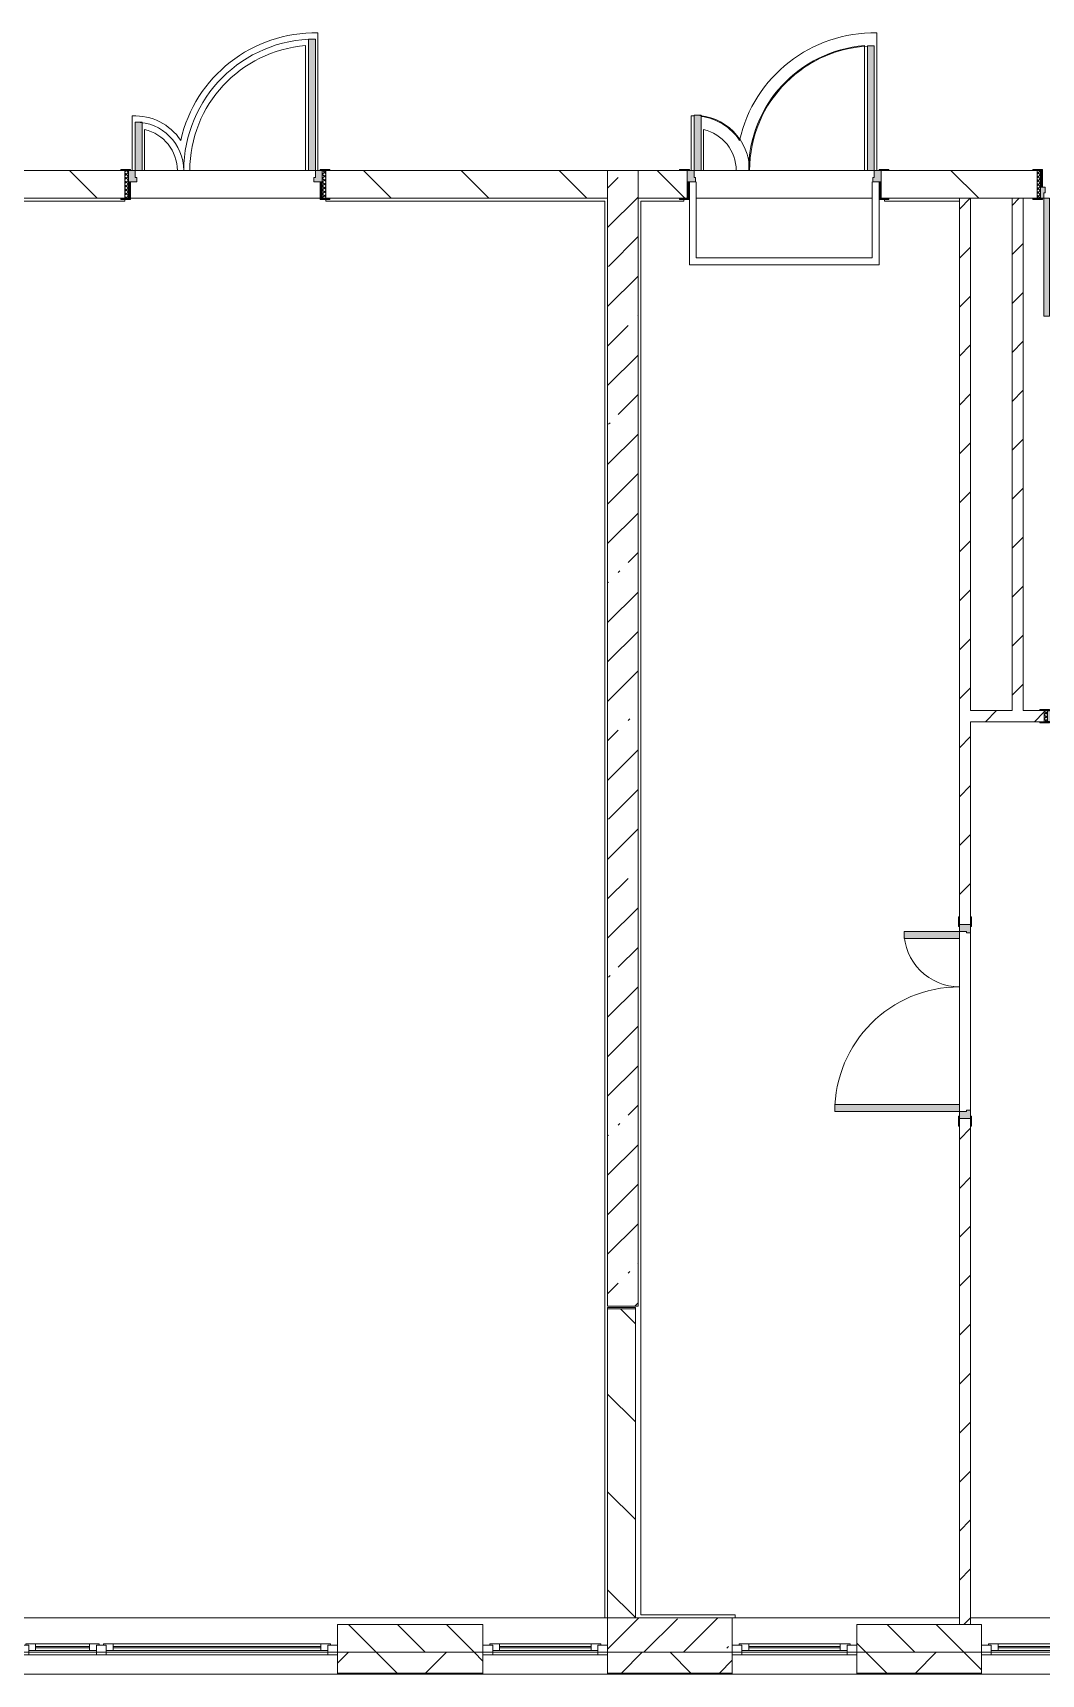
# Model space of a CAD drawing. Header units: millimetres. Extents: x -5368 to 196898, y -8553 to 29000.
# Drawn here: x 165005 to 172285, y -258 to 11595 of the extents above; entities that cross this region are included whole.
import ezdxf

# ---------------------------------------------------------------- set-up
doc = ezdxf.new("R2010")
doc.units = ezdxf.units.MM
for name, color, linetype, lineweight, true_color in [('A-DOOR-2', 7, 'Continuous', 5, 0xaaaaaa), ('A-DOOR-3', 7, 'Continuous', 5, 0xe2e2e2), ('A-DOOR-FRAM-2', 7, 'Continuous', 5, 0xe2e2e2), ('A-DOOR-FRAM-3', 7, 'Continuous', 5, 0xaaaaaa), ('A-FLOR-3', 7, 'Continuous', 5, 0xaaaaaa)]:
    doc.layers.add(name, color=color, linetype=linetype, lineweight=lineweight, true_color=true_color)
for name, color, linetype, lineweight in [('A-GLAZ-2', 7, 'Continuous', 5), ('A-WALL', 7, 'Continuous', 9), ('A-WALL-2', 7, 'Continuous', 5), ('I-WALL-4', 7, 'Continuous', 5), ('S-COLS-3', 7, 'Continuous', 5)]:
    doc.layers.add(name, color=color, linetype=linetype, lineweight=lineweight)
pattern_1 = [(135, (62025.03, 0), (-353.5534, -353.5534), [])]
pattern_2 = [(45, (62025.03, 0), (-285.1231, 285.1231), []), (45, (62310.15, 0), (-285.1231, 285.1231), [504.031, -100.806, 16.764, -84.042])]
pattern_3 = [(45, (62025.03, 0), (-176.7767, 176.7767), [])]

# ---------------------------------------------------------------- blocks, each defined once
blk = doc.blocks.new('110_Дверь_СКБ_2Ст - Д-2а_л_ Из коридора на лестницу-32216062-3_3_1_птичка')
at = {"layer": 'A-DOOR-3'}
for points in [[(612.5, 100), (662.5, 100), (662.5, 1000), (612.5, 1000)], [(-587.5, 100), (-587.5, 500), (-637.5, 500), (-637.5, 100)], [(712.5, -100), (712.5, 20), (697.5, 20), (697.5, -100)]]:
    blk.add_hatch(color=256, dxfattribs=at).paths.add_polyline_path(points)
h = blk.add_hatch(color=256, dxfattribs=at)
h.paths.add_polyline_path([(652.5, 20), (712.5, 20), (712.5, 100), (662.5, 100), (662.5, 50), (652.5, 50)])
h.paths.add_polyline_path([(-687.5, 20), (-627.5, 20), (-627.5, 50), (-637.5, 50), (-637.5, 100), (-687.5, 100)])
at = {"layer": 'A-DOOR-FRAM-2'}
for points in [[(-672.5, 100), (-672.5, 108), (-742.5, 108), (-742.5, 100)], [(-672.5, -100), (-672.5, 20), (-687.5, 20), (-687.5, -100)], [(767.5, 100), (767.5, 108), (697.5, 108), (697.5, 100)], [(-672.5, -108), (-672.5, -100), (-742.5, -100), (-742.5, -108)], [(767.5, -108), (767.5, -100), (697.5, -100), (697.5, -108)]]:
    blk.add_hatch(color=256, dxfattribs=at).paths.add_polyline_path(points)
at = {"layer": 'A-DOOR-2'}
for p, q in [((662.5, 1000), (612.5, 1000)), ((612.5, 1000), (612.5, 100)), ((662.5, 100), (662.5, 1000)), ((-637.5, 500), (-637.5, 100)), ((-587.5, 500), (-637.5, 500)), ((-587.5, 100), (-587.5, 500)), ((-637.5, 100), (-587.5, 100)), ((612.5, 100), (662.5, 100))]:
    blk.add_line(p, q, dxfattribs=at)
for centre, radius, start, end in [((662.5, 100), 900, 90, 180), ((-637.5, 100), 400, 360, 90)]:
    blk.add_arc(centre, radius, start, end, dxfattribs=at)
at = {"layer": 'A-DOOR-FRAM-3'}
for p, q in [((-672.5, 108), (-742.5, 108)), ((-742.5, 108), (-742.5, 100)), ((-742.5, 100), (-672.5, 100)), ((-637.5, 100), (-687.5, 100)), ((-687.5, 100), (-687.5, 20)), ((-687.5, 20), (-627.5, 20)), ((-672.5, 20), (-687.5, 20)), ((-687.5, 20), (-687.5, -100)), ((-672.5, 100), (-672.5, 108)), ((-672.5, -100), (-672.5, 20)), ((-637.5, 50), (-637.5, 100)), ((-627.5, 50), (-637.5, 50)), ((-627.5, 20), (-627.5, 50)), ((662.5, 50), (652.5, 50)), ((652.5, 50), (652.5, 20)), ((652.5, 20), (712.5, 20)), ((662.5, 100), (662.5, 50)), ((712.5, 100), (662.5, 100)), ((767.5, 108), (697.5, 108)), ((697.5, 108), (697.5, 100)), ((697.5, 100), (767.5, 100)), ((712.5, 20), (697.5, 20)), ((697.5, 20), (697.5, -100)), ((712.5, 20), (712.5, 100)), ((712.5, -100), (712.5, 20)), ((767.5, 100), (767.5, 108)), ((-672.5, -100), (-742.5, -100)), ((-742.5, -100), (-742.5, -108)), ((-742.5, -108), (-672.5, -108)), ((-687.5, -100), (-672.5, -100)), ((-672.5, -108), (-672.5, -100)), ((697.5, -100), (712.5, -100)), ((767.5, -100), (697.5, -100)), ((697.5, -100), (697.5, -108)), ((697.5, -108), (767.5, -108)), ((767.5, -108), (767.5, -100))]:
    blk.add_line(p, q, dxfattribs=at)
blk = doc.blocks.new('120_Окно_СКБ_2Ст_Фрамуга сверху - 120_Окно_СКБ_2Ст_2300х2500_h_ ДОО-19727959-3_3_1_птичка')
at = {"layer": 'A-GLAZ-2'}
for p, q in [((-1150, -127), (-1150, -57)), ((-1150, -57), (-1080, -57)), ((1150, -57), (-1150, -57)), ((-1080, -57), (-1080, -127)), ((-1080, -57), (1080, -57)), ((520, -87), (-1080, -87)), ((-1080, -87), (-1080, -127)), ((-1030, -137), (-1030, -87)), ((-1030, -107), (470, -107)), ((470, -117), (-1030, -117)), ((470, -137), (470, -87)), ((520, -127), (520, -57)), ((520, -57), (590, -57)), ((520, -127), (520, -87)), ((590, -57), (590, -127)), ((1080, -87), (590, -87)), ((590, -87), (590, -127)), ((640, -137), (640, -87)), ((640, -107), (1030, -107)), ((1030, -117), (640, -117)), ((1030, -137), (1030, -87)), ((1080, -127), (1080, -57)), ((1080, -57), (1150, -57)), ((1080, -127), (1080, -87)), ((1150, -57), (1150, -127)), ((-1080, -127), (-1150, -127)), ((-1150, -127), (-1100, -127)), ((-1080, -127), (-1100, -127)), ((-1100, -127), (-1100, -137)), ((-1100, -137), (540, -137)), ((540, -137), (-1100, -137)), ((590, -127), (520, -127)), ((540, -127), (520, -127)), ((540, -127), (570, -127)), ((540, -127), (570, -127)), ((540, -137), (540, -127)), ((590, -127), (570, -127)), ((570, -127), (570, -137)), ((570, -137), (1100, -137)), ((1100, -137), (570, -137)), ((1150, -127), (1080, -127)), ((1100, -127), (1080, -127)), ((1100, -127), (1150, -127)), ((1100, -137), (1100, -127))]:
    blk.add_line(p, q, dxfattribs=at)
blk = doc.blocks.new('120_Окно_СКБ_1Ст - 120_Окно_СКБ_1Ст 900х2500_h_ с форточкой-22876038-3_3_1_птичка')
at = {"layer": 'A-GLAZ-2'}
for p, q in [((-450, -127), (-450, -57)), ((-450, -57), (-380, -57)), ((450, -57), (-450, -57)), ((-380, -57), (-380, -127)), ((380, -87), (-380, -87)), ((-380, -87), (-380, -127)), ((-330, -137), (-330, -87)), ((-330, -107), (330, -107)), ((330, -117), (-330, -117)), ((330, -137), (330, -87)), ((380, -127), (380, -57)), ((380, -57), (450, -57)), ((380, -127), (380, -87)), ((450, -57), (450, -127)), ((-380, -127), (-450, -127)), ((-450, -127), (-400, -127)), ((-380, -127), (-400, -127)), ((-400, -127), (-400, -137)), ((-400, -137), (400, -137)), ((400, -137), (-400, -137)), ((450, -127), (380, -127)), ((400, -127), (380, -127)), ((400, -127), (450, -127)), ((400, -137), (400, -127))]:
    blk.add_line(p, q, dxfattribs=at)
blk = doc.blocks.new('110_Дверь_СКБ_1Ст_Внутренняя1 - Д-8 950x2100h_охрана-V88-3_3_1_птичка')
at = {"layer": 'A-DOOR-2'}
h = blk.add_hatch(dxfattribs=at)
h.set_pattern_fill('FP_17', color=256, style=0, pattern_type=2)
h.set_pattern_definition([(135, (1826.41, 164.685), (-14.14214, -14.14214), []), (225, (1826.41, 164.685), (14.14214, -14.14214), [])])
h.paths.add_polyline_path([(487.5, 100), (462.5, 100), (462.5, -100), (487.5, -100)])
at = {"layer": 'A-DOOR-3'}
h = blk.add_hatch(color=256, dxfattribs=at)
h.paths.add_polyline_path([(437.5, 100), (437.5, 60), (427.5, 60), (427.5, 20), (462.5, 20), (462.5, 100), (443.3, 100)])
h.paths.add_polyline_path([(-437.5, 100), (-437.5, 20), (-402.5, 20), (-402.5, 60), (-412.5, 60), (-412.5, 100)])
at = {"layer": 'A-DOOR-FRAM-2'}
for points in [[(397.5, 950), (397.5, 100), (437.5, 100), (437.5, 950)], [(-492.5, 108), (-492.5, 100), (-422.5, 100), (-422.5, 108)], [(-422.5, 20), (-437.5, 20), (-437.5, -100), (-422.5, -100)], [(517.5, 108), (447.5, 108), (447.5, 100), (517.5, 100)], [(462.5, 20), (447.5, 20), (447.5, -100), (462.5, -100)], [(-492.5, -100), (-492.5, -108), (-422.5, -108), (-422.5, -100)], [(447.5, -100), (447.5, -108), (517.5, -108), (517.5, -100)]]:
    blk.add_hatch(color=256, dxfattribs=at).paths.add_polyline_path(points)
at = {"layer": 'A-DOOR-FRAM-3'}
h = blk.add_hatch(dxfattribs=at)
h.set_pattern_fill('FP_18', color=256, style=0, pattern_type=2)
h.set_pattern_definition([(45, (-296.384, 164.685), (-14.1421, 14.1421), []), (135, (-296.384, 164.685), (-14.1421, -14.1421), [])])
h.paths.add_polyline_path([(-437.5, 100), (-462.5, 100), (-462.5, -100), (-437.5, -100)])
at = {"layer": 'A-DOOR-2'}
for p, q in [((437.5, 950), (397.5, 950)), ((397.5, 950), (397.5, 100)), ((437.5, 100), (437.5, 950)), ((397.5, 100), (437.5, 100))]:
    blk.add_line(p, q, dxfattribs=at)
blk.add_arc((437.5, 100), 850, 90, 180, dxfattribs=at)
at = {"layer": 'A-DOOR-FRAM-3'}
for p, q in [((-422.5, 108), (-492.5, 108)), ((-492.5, 108), (-492.5, 100)), ((-492.5, 100), (-422.5, 100)), ((-437.5, 100), (-462.5, 100)), ((-462.5, 100), (-462.5, -100)), ((-412.5, 100), (-437.5, 100)), ((-437.5, 100), (-437.5, 20)), ((-437.5, -100), (-437.5, 100)), ((-422.5, 100), (-437.5, 100)), ((-437.5, 100), (-437.5, 99)), ((-437.5, 99), (-422.5, 99)), ((-437.5, 20), (-402.5, 20)), ((-422.5, 20), (-437.5, 20)), ((-437.5, 20), (-437.5, -100)), ((-422.5, 100), (-422.5, 108)), ((-422.5, 99), (-422.5, 100)), ((-422.5, -100), (-422.5, 20)), ((-412.5, 60), (-412.5, 100)), ((-402.5, 60), (-412.5, 60)), ((-402.5, 20), (-402.5, 60)), ((437.5, 60), (427.5, 60)), ((427.5, 60), (427.5, 20)), ((427.5, 20), (462.5, 20)), ((437.5, 100), (437.5, 60)), ((462.5, 100), (437.5, 100)), ((517.5, 108), (447.5, 108)), ((447.5, 108), (447.5, 100)), ((462.5, 100), (447.5, 100)), ((447.5, 100), (447.5, 99)), ((447.5, 100), (517.5, 100)), ((447.5, 99), (462.5, 99)), ((462.5, 20), (447.5, 20)), ((447.5, 20), (447.5, -100)), ((462.5, 20), (462.5, 100)), ((487.5, 100), (462.5, 100)), ((462.5, 100), (462.5, -100)), ((462.5, 99), (462.5, 100)), ((462.5, -100), (462.5, 20)), ((487.5, -100), (487.5, 100)), ((517.5, 100), (517.5, 108)), ((-422.5, -100), (-492.5, -100)), ((-492.5, -100), (-492.5, -108)), ((-492.5, -108), (-422.5, -108)), ((-462.5, -100), (-437.5, -100)), ((-437.5, -100), (-422.5, -100)), ((-422.5, -108), (-422.5, -100)), ((447.5, -100), (462.5, -100)), ((517.5, -100), (447.5, -100)), ((447.5, -100), (447.5, -108)), ((447.5, -108), (517.5, -108)), ((462.5, -100), (487.5, -100)), ((517.5, -108), (517.5, -100))]:
    blk.add_line(p, q, dxfattribs=at)
blk = doc.blocks.new('110_Дверь_СКБ_1Ст_Внутренняя1 - Д-8 950x2100h_охрана-V118-3_3_1_птичка')
at = {"layer": 'A-DOOR-2'}
h = blk.add_hatch(dxfattribs=at)
h.set_pattern_fill('FP_102', color=256, style=0, pattern_type=2)
h.set_pattern_definition([(135, (1826.41, 104.685), (-14.14214, -14.14214), []), (225, (1826.41, 104.685), (14.14214, -14.14214), [])])
h.paths.add_polyline_path([(487, 40), (462, 40), (462, -40), (487, -40)])
at = {"layer": 'A-DOOR-3'}
h = blk.add_hatch(color=256, dxfattribs=at)
h.paths.add_polyline_path([(437, 40), (437, 0), (427, 0), (427, -40), (462, -40), (462, 40)])
h.paths.add_polyline_path([(-413, 40), (-438, 40), (-438, -40), (-403, -40), (-403, 0), (-413, 0)])
at = {"layer": 'A-DOOR-FRAM-2'}
for points in [[(397, 890), (397, 40), (437, 40), (437, 890)], [(-493, 48), (-493, 40), (-423, 40), (-423, 48)], [(517, 48), (447, 48), (447, 40), (517, 40)], [(-423, -40), (-493, -40), (-493, -48), (-423, -48)], [(447, -40), (447, -48), (517, -48), (517, -40)]]:
    blk.add_hatch(color=256, dxfattribs=at).paths.add_polyline_path(points)
at = {"layer": 'A-DOOR-FRAM-3'}
h = blk.add_hatch(dxfattribs=at)
h.set_pattern_fill('FP_103', color=256, style=0, pattern_type=2)
h.set_pattern_definition([(45, (-296.384, 104.685), (-14.1421, 14.1421), []), (135, (-296.384, 104.685), (-14.1421, -14.1421), [])])
h.paths.add_polyline_path([(-438, 40), (-463, 40), (-463, -40), (-438, -40)])
at = {"layer": 'A-DOOR-2'}
for p, q in [((437, 890), (397, 890)), ((397, 890), (397, 40)), ((437, 40), (437, 890)), ((397, 40), (437, 40))]:
    blk.add_line(p, q, dxfattribs=at)
blk.add_arc((437, 40), 850, 90, 180, dxfattribs=at)
at = {"layer": 'A-DOOR-FRAM-3'}
for p, q in [((-423, 48), (-493, 48)), ((-493, 48), (-493, 40)), ((-493, 40), (-423, 40)), ((-438, 40), (-463, 40)), ((-463, 40), (-463, -40)), ((-413, 40), (-438, 40)), ((-438, 40), (-438, -40)), ((-438, -40), (-438, 40)), ((-423, 40), (-438, 40)), ((-438, 40), (-438, 39)), ((-438, 39), (-423, 39)), ((-423, 40), (-423, 48)), ((-423, 39), (-423, 40)), ((-413, 0), (-413, 40)), ((-403, 0), (-413, 0)), ((-403, -40), (-403, 0)), ((437, 0), (427, 0)), ((427, 0), (427, -40)), ((437, 40), (437, 0)), ((462, 40), (437, 40)), ((517, 48), (447, 48)), ((447, 48), (447, 40)), ((462, 40), (447, 40)), ((447, 40), (447, 39)), ((447, 40), (517, 40)), ((447, 39), (462, 39)), ((462, -40), (462, 40)), ((487, 40), (462, 40)), ((462, 40), (462, -40)), ((462, 39), (462, 40)), ((487, -40), (487, 40)), ((517, 40), (517, 48)), ((-423, -40), (-493, -40)), ((-493, -40), (-493, -48)), ((-493, -48), (-423, -48)), ((-463, -40), (-438, -40)), ((-423, -39), (-438, -39)), ((-438, -39), (-438, -40)), ((-438, -40), (-403, -40)), ((-438, -40), (-423, -40)), ((-423, -40), (-423, -39)), ((-423, -48), (-423, -40)), ((427, -40), (462, -40)), ((462, -39), (447, -39)), ((447, -39), (447, -40)), ((447, -40), (462, -40)), ((517, -40), (447, -40)), ((447, -40), (447, -48)), ((447, -48), (517, -48)), ((462, -40), (462, -39)), ((462, -40), (487, -40)), ((517, -48), (517, -40))]:
    blk.add_line(p, q, dxfattribs=at)
blk = doc.blocks.new('110_Дверь_СКБ_2Ст - Д-6_л__ ДОО_Дв_1450x2100h_Дверь из раздевальной в коридор-V119-3_3_1_птичка')
at = {"layer": 'A-DOOR-2'}
h = blk.add_hatch(dxfattribs=at)
h.set_pattern_fill('FP_104', color=256, style=0, pattern_type=2)
h.set_pattern_definition([(135, (1576.41, 164.685), (-14.14214, -14.14214), []), (225, (1576.41, 164.685), (14.14214, -14.14214), [])])
h.paths.add_polyline_path([(737.5, -100), (737.5, 100), (712.5, 100), (712.5, -100)])
at = {"layer": 'A-DOOR-3'}
for points in [[(662.5, 100), (662.5, 1050), (612.5, 1050), (612.5, 100)], [(-587.5, 100), (-587.5, 450), (-637.5, 450), (-637.5, 100)]]:
    blk.add_hatch(color=256, dxfattribs=at).paths.add_polyline_path(points)
h = blk.add_hatch(color=256, dxfattribs=at)
h.paths.add_polyline_path([(-627.5, 20), (-627.5, 50), (-637.5, 50), (-637.5, 100), (-687.5, 100), (-687.5, 20), (-658.3, 20)])
h.paths.add_polyline_path([(712.5, 20), (712.5, 100), (662.5, 100), (662.5, 50), (652.5, 50), (652.5, 20)])
at = {"layer": 'A-DOOR-FRAM-2'}
for points in [[(-672.5, 100), (-672.5, 108), (-742.5, 108), (-742.5, 100)], [(-672.5, -100), (-672.5, 20), (-687.5, 20), (-687.5, -100)], [(767.5, 100), (767.5, 108), (697.5, 108), (697.5, 100)], [(712.5, -100), (712.5, 20), (697.5, 20), (697.5, -100)], [(-672.5, -108), (-672.5, -100), (-742.5, -100), (-742.5, -108)], [(767.5, -108), (767.5, -100), (697.5, -100), (697.5, -108)]]:
    blk.add_hatch(color=256, dxfattribs=at).paths.add_polyline_path(points)
at = {"layer": 'A-DOOR-FRAM-3'}
h = blk.add_hatch(dxfattribs=at)
h.set_pattern_fill('FP_105', color=256, style=0, pattern_type=2)
h.set_pattern_definition([(45, (-546.384, 164.685), (-14.1421, 14.1421), []), (135, (-546.384, 164.685), (-14.1421, -14.1421), [])])
h.paths.add_polyline_path([(-687.5, -100), (-687.5, 100), (-712.5, 100), (-712.5, -100)])
at = {"layer": 'A-DOOR-2'}
for p, q in [((662.5, 1050), (612.5, 1050)), ((612.5, 1050), (612.5, 100)), ((662.5, 100), (662.5, 1050)), ((-637.5, 450), (-637.5, 100)), ((-587.5, 450), (-637.5, 450)), ((-587.5, 100), (-587.5, 450)), ((-637.5, 100), (-587.5, 100)), ((612.5, 100), (662.5, 100))]:
    blk.add_line(p, q, dxfattribs=at)
for centre, radius, start, end in [((662.5, 100), 950, 90, 180), ((-637.5, 100), 350, 360, 90)]:
    blk.add_arc(centre, radius, start, end, dxfattribs=at)
at = {"layer": 'A-DOOR-FRAM-3'}
for p, q in [((-672.5, 108), (-742.5, 108)), ((-742.5, 108), (-742.5, 100)), ((-742.5, 100), (-672.5, 100)), ((-687.5, 100), (-712.5, 100)), ((-712.5, 100), (-712.5, -100)), ((-637.5, 100), (-687.5, 100)), ((-687.5, 100), (-687.5, 20)), ((-687.5, -100), (-687.5, 100)), ((-687.5, 20), (-627.5, 20)), ((-672.5, 20), (-687.5, 20)), ((-687.5, 20), (-687.5, -100)), ((-672.5, 100), (-672.5, 108)), ((-672.5, -100), (-672.5, 20)), ((-637.5, 50), (-637.5, 100)), ((-627.5, 50), (-637.5, 50)), ((-627.5, 20), (-627.5, 50)), ((662.5, 50), (652.5, 50)), ((652.5, 50), (652.5, 20)), ((652.5, 20), (712.5, 20)), ((662.5, 100), (662.5, 50)), ((712.5, 100), (662.5, 100)), ((767.5, 108), (697.5, 108)), ((697.5, 108), (697.5, 100)), ((697.5, 100), (767.5, 100)), ((712.5, 20), (697.5, 20)), ((697.5, 20), (697.5, -100)), ((712.5, 20), (712.5, 100)), ((737.5, 100), (712.5, 100)), ((712.5, 100), (712.5, -100)), ((712.5, -100), (712.5, 20)), ((737.5, -100), (737.5, 100)), ((767.5, 100), (767.5, 108)), ((-672.5, -100), (-742.5, -100)), ((-742.5, -100), (-742.5, -108)), ((-742.5, -108), (-672.5, -108)), ((-712.5, -100), (-687.5, -100)), ((-687.5, -100), (-672.5, -100)), ((-672.5, -108), (-672.5, -100)), ((697.5, -100), (712.5, -100)), ((767.5, -100), (697.5, -100)), ((697.5, -100), (697.5, -108)), ((697.5, -108), (767.5, -108)), ((712.5, -100), (737.5, -100)), ((767.5, -108), (767.5, -100))]:
    blk.add_line(p, q, dxfattribs=at)
blk = doc.blocks.new('110_Дверь_СКБ_2Ст - Д-5_п_ Из игровой в коридор-32351726-3_3_1_птичка')
at = {"layer": 'A-DOOR-3'}
h = blk.add_hatch(color=256, dxfattribs=at)
h.paths.add_polyline_path([(712, 40), (652, 40), (652, 10), (662, 10), (662, -40), (712, -40)])
h.paths.add_polyline_path([(-628, 40), (-688, 40), (-688, -40), (-638, -40), (-638, 10), (-628, 10)])
for points in [[(-588, -440), (-588, -40), (-638, -40), (-638, -440)], [(662, -40), (612, -40), (612, -940), (662, -940)]]:
    blk.add_hatch(color=256, dxfattribs=at).paths.add_polyline_path(points)
at = {"layer": 'A-DOOR-FRAM-2'}
for points in [[(-673, 48), (-743, 48), (-743, 40), (-673, 40)], [(767, 48), (697, 48), (697, 40), (767, 40)], [(-673, -40), (-743, -40), (-743, -48), (-673, -48)], [(767, -40), (697, -40), (697, -48), (767, -48)]]:
    blk.add_hatch(color=256, dxfattribs=at).paths.add_polyline_path(points)
at = {"layer": 'A-DOOR-2'}
for p, q in [((-638, -40), (-588, -40)), ((-638, -440), (-638, -40)), ((-588, -40), (-588, -440)), ((612, -40), (662, -40)), ((612, -940), (612, -40)), ((662, -40), (662, -940)), ((-588, -440), (-638, -440)), ((662, -940), (612, -940))]:
    blk.add_line(p, q, dxfattribs=at)
for centre, radius, start, end in [((-638, -40), 400, 270, 0), ((662, -40), 900, 180, 270)]:
    blk.add_arc(centre, radius, start, end, dxfattribs=at)
at = {"layer": 'A-DOOR-FRAM-3'}
for p, q in [((-743, 48), (-673, 48)), ((-743, 40), (-743, 48)), ((-673, 40), (-743, 40)), ((-688, 40), (-628, 40)), ((-688, -40), (-688, 40)), ((-688, 40), (-673, 40)), ((-688, 39), (-688, 40)), ((-673, 39), (-688, 39)), ((-673, 48), (-673, 40)), ((-673, 40), (-673, 39)), ((-638, 10), (-638, -40)), ((-628, 10), (-638, 10)), ((-628, 40), (-628, 10)), ((652, 40), (712, 40)), ((652, 10), (652, 40)), ((662, 10), (652, 10)), ((662, -40), (662, 10)), ((697, 40), (697, 48)), ((697, 48), (767, 48)), ((697, 39), (697, 40)), ((697, 40), (712, 40)), ((767, 40), (697, 40)), ((712, 39), (697, 39)), ((712, 40), (712, -40)), ((712, 40), (712, 39)), ((767, 48), (767, 40)), ((-743, -40), (-673, -40)), ((-743, -48), (-743, -40)), ((-673, -48), (-743, -48)), ((-638, -40), (-688, -40)), ((-673, -40), (-673, -48)), ((712, -40), (662, -40)), ((697, -48), (697, -40)), ((697, -40), (767, -40)), ((767, -48), (697, -48)), ((767, -40), (767, -48))]:
    blk.add_line(p, q, dxfattribs=at)

msp = doc.modelspace()

# ---------------------------------------------------------------- hatches: boundary and pattern name
at = {"layer": 'A-WALL-2'}
h = msp.add_hatch(dxfattribs=at)
h.set_pattern_fill('FP_73', color=256, style=0, pattern_type=2)
h.set_pattern_definition([(135, (62025.03, 0), (-176.7767, -176.7767), [])])
h.paths.add_polyline_path([(183455, -100), (183455, 100), (183155, 100), (183155, -100)])
h.paths.add_polyline_path([(171855, -100), (171855, 100), (170955, 100), (170955, -100), (171022.9, -100)])
h.paths.add_polyline_path([(181355, -100), (181355, 100), (180855, 100), (180855, -100), (181090.2, -100)])
h.paths.add_polyline_path([(172755, -100), (173655, -100), (173655, 100), (172755, 100)])
h.paths.add_polyline_path([(175455, -100), (175705, -100), (175705, 100), (175455, 100)])
h.paths.add_polyline_path([(178005, -100), (179055, -100), (179055, 100), (178005, 100)])
h.paths.add_polyline_path([(163755, -100), (163755, 100), (162855, 100), (162855, -100), (163604.8, -100)])
h.paths.add_polyline_path([(164905, -100), (164905, 100), (164655, 100), (164655, -100), (164664.5, -100)])
h.paths.add_polyline_path([(159366, -100), (160155, -100), (160155, 100), (159105, 100), (159105, -100)])
h.paths.add_polyline_path([(167205, -100), (168255, -100), (168255, 100), (167205, 100)])
h.paths.add_polyline_path([(156805, -100), (156805, 100), (156555, 100), (156555, -100)])
h.paths.add_polyline_path([(153955, -100), (154755, -100), (154755, 100), (153955, 100)])
h = msp.add_hatch(dxfattribs=at)
h.set_pattern_fill('FP_75', color=256, style=0, pattern_type=2)
h.set_pattern_definition([(45, (62025.03, 0), (-353.5534, 353.5534), []), (135, (62025.03, 0), (-353.5534, -353.5534), [])])
h.paths.add_polyline_path([(186918.6, -250), (187105, -250), (187105, -100), (185755, -100), (185755, -250)])
h.paths.add_polyline_path([(182679.7, -250), (183455, -250), (183455, -100), (182255, -100), (182255, -250)])
h.paths.add_polyline_path([(170955, -250), (171855, -250), (171855, -100), (170955, -100)])
h.paths.add_polyline_path([(169155, -250), (170055, -250), (170055, -100), (169155, -100)])
h.paths.add_polyline_path([(172755, -250), (173655, -250), (173655, -100), (172755, -100)])
h.paths.add_polyline_path([(181355, -250), (181355, -100), (179955, -100), (179955, -250), (181090.2, -250)])
h.paths.add_polyline_path([(174555, -250), (175705, -250), (175705, -100), (174555, -100)])
h.paths.add_polyline_path([(178440.9, -250), (179055, -250), (179055, -100), (178005, -100), (178005, -250)])
h.paths.add_polyline_path([(161955, -250), (161955, -100), (161055, -100), (161055, -250), (161485.4, -250)])
h.paths.add_polyline_path([(156805, -250), (156805, -100), (155655, -100), (155655, -250), (156555, -250)])
h.paths.add_polyline_path([(168255, -250), (168255, -100), (167205, -100), (167205, -250), (167843.7, -250)])
h.paths.add_polyline_path([(159105, -250), (160155, -250), (160155, -100), (159105, -100)])
h.paths.add_polyline_path([(164905, -250), (164905, -100), (162855, -100), (162855, -250), (164664.5, -250)])
h.paths.add_polyline_path([(153955, -250), (154755, -250), (154755, -100), (153955, -100)])
h.paths.add_polyline_path([(151235, -250), (153055, -250), (153055, -100), (151235, -100)])
at = {"layer": 'I-WALL-4'}
h = msp.add_hatch(dxfattribs=at)
h.set_pattern_fill('FP_74', color=256, style=0, pattern_type=2)
h.set_pattern_definition(pattern_1)
h.paths.add_polyline_path([(167843.7, 10400), (169155, 10400), (169155, 10600), (167120, 10600), (167120, 10400), (167150, 10400)])
h.paths.add_polyline_path([(165670, 10400), (165670, 10600), (163635, 10600), (163635, 10400), (165640, 10400)])
h.paths.add_polyline_path([(153410, 10400), (154535, 10400), (154535, 10600), (153410, 10600), (153410, 10520)])
h.paths.add_polyline_path([(151947.9, 10400), (152010, 10400), (152010, 10600), (151635, 10600), (151635, 10400)])
h.paths.add_polyline_path([(155515, 10400), (156235, 10400), (156235, 10600), (155485, 10600), (155485, 10400)])
h = msp.add_hatch(dxfattribs=at)
h.set_pattern_fill('FP_71', color=256, style=0, pattern_type=2)
h.set_pattern_definition(pattern_2)
h.paths.add_polyline_path([(169155, 2400), (169375, 2400), (169375, 10600), (169155, 10600), (169155, 3281.3)])
h = msp.add_hatch(dxfattribs=at)
h.set_pattern_fill('FP_74', color=256, style=0, pattern_type=2)
h.set_pattern_definition(pattern_1)
h.paths.add_polyline_path([(181355, 10400), (183235, 10400), (183235, 10600), (181355, 10600)])
h.paths.add_polyline_path([(171330, 10400), (172255, 10400), (172255, 10600), (171130, 10600), (171130, 10400), (171185, 10400)])
h.paths.add_polyline_path([(169375, 10400), (169730, 10400), (169730, 10600), (169375, 10600), (169375, 10520)])
h.paths.add_polyline_path([(173235, 10400), (173955, 10400), (173955, 10600), (173205, 10600), (173205, 10400)])
h = msp.add_hatch(dxfattribs=at)
h.set_pattern_fill('FP_76', color=256, style=0, pattern_type=2)
h.set_pattern_definition(pattern_3)
h.paths.add_polyline_path([(171775, 100), (171775, 3755), (171695, 3755), (171695, 100)])
h.paths.add_polyline_path([(171695, 5155), (171775, 5155), (171775, 10400), (171695, 10400), (171695, 5210)])
h = msp.add_hatch(dxfattribs=at)
h.set_pattern_fill('FP_76', color=256, style=0, pattern_type=2)
h.set_pattern_definition(pattern_3)
h.paths.add_polyline_path([(172082.6, 6700), (172155, 6700), (172155, 10400), (172075, 10400), (172075, 6700)])
h = msp.add_hatch(dxfattribs=at)
h.set_pattern_fill('FP_76', color=256, style=0, pattern_type=2)
h.set_pattern_definition(pattern_3)
h.paths.add_polyline_path([(172305, 6620), (172305, 6700), (171775, 6700), (171775, 6620), (172275, 6620)])
h.paths.add_polyline_path([(173255, 6620), (173955, 6620), (173955, 6700), (173255, 6700)])
h = msp.add_hatch(dxfattribs=at)
h.set_pattern_fill('FP_74', color=256, style=0, pattern_type=2)
h.set_pattern_definition(pattern_1)
h.paths.add_polyline_path([(169355, 150), (169355, 2380), (169155, 2380), (169155, 150)])
at = {"layer": 'S-COLS-3'}
h = msp.add_hatch(dxfattribs=at)
h.set_pattern_fill('FP_71', color=256, style=0, pattern_type=2)
h.set_pattern_definition(pattern_2)
h.paths.add_polyline_path([(169155, -100), (170055, -100), (170055, 150), (169155, 150)])

# ---------------------------------------------------------------- linework, layer by layer
at = {"layer": 'A-FLOR-3'}
for p, q in [((166973.4, 11502.3), (166973.4, 10600)), ((167063.4, 10600), (167063.4, 11594.8)), ((171008.4, 11502.3), (171008.4, 10600)), ((171098.4, 10600), (171098.4, 11594.8)), ((165722.3, 10994.4), (165722.3, 10600)), ((169757.3, 10994.4), (169757.3, 10600)), ((165812.3, 10600), (165812.3, 10897.1)), ((169847.3, 10600), (169847.3, 10897.1)), ((165795, 10600), (165812.3, 10600)), ((166048.4, 10600), (166138.4, 10600)), ((166138.4, 10600), (166995, 10600)), ((169830, 10600), (169847.3, 10600)), ((170083.4, 10600), (170173.4, 10600)), ((170173.4, 10600), (171030, 10600)), ((169795, 9970), (169795, 10520)), ((171065, 10520), (171065, 9970)), ((165670, 10380), (163656, 10380)), ((165670, 10392), (165670, 10380)), ((167120, 10380), (167120, 10392)), ((169135, 10380), (167120, 10380)), ((169135, 150), (169135, 10380)), ((169705, 10380), (169395, 10380)), ((169395, 10380), (169395, 170)), ((169705, 10392), (169705, 10380)), ((169745, 10392), (169745, 9920)), ((171115, 9920), (171115, 10392)), ((171155, 10380), (171155, 10392)), ((171695, 10380), (171155, 10380)), ((171065, 9970), (169795, 9970)), ((169745, 9920), (171115, 9920)), ((169395, 170), (170075, 170)), ((170075, 170), (170075, 150))]:
    msp.add_line(p, q, dxfattribs=at)
for centre, radius, start, end in [((167043.4, 10600), 995, 88.8489, 167.32946), ((167043.4, 10600), 905, 94.43687, 180), ((171078.4, 10600), 995, 88.8489, 167.32946), ((171078.4, 10600), 905, 94.43687, 180), ((165743.4, 10600), 395, 33.54048, 93.07201), ((169778.4, 10600), 395, 89.76418, 93.07201), ((169778.4, 10600), 395, 33.54048, 82.48481), ((165743.4, 10600), 305, 0, 76.9573), ((169778.4, 10600), 305, 0, 76.9573)]:
    msp.add_arc(centre, radius, start, end, dxfattribs=at)
at = {"layer": 'A-WALL'}
for p, q in [((169155, 10400), (169155, 10600)), ((169375, 10600), (169375, 10400)), ((171775, 10400), (171695, 10400)), ((172155, 10400), (172075, 10400)), ((171695, 100), (171775, 100)), ((167205, -100), (168255, -100)), ((168255, -100), (167205, -100)), ((170955, -100), (171855, -100)), ((171855, -100), (170955, -100)), ((167205, -250), (168255, -250)), ((167205, -253), (168255, -253)), ((169155, -250), (170055, -250)), ((169155, -253), (170055, -253)), ((170955, -250), (171855, -250)), ((170955, -253), (171855, -253))]:
    msp.add_line(p, q, dxfattribs=at)
at = {"layer": 'A-WALL-2'}
for p, q in [((168255, 100), (167205, 100)), ((167205, 100), (167205, -258)), ((168255, -258), (168255, 100)), ((171695, 100), (170955, 100)), ((170955, 100), (170955, -258)), ((171855, 100), (171775, 100)), ((171855, -258), (171855, 100)), ((164905, -100), (167205, -100)), ((170055, -100), (169155, -100)), ((169155, -100), (169155, -258)), ((170055, -258), (170055, -100)), ((171855, -100), (172755, -100)), ((154755, -258), (169155, -258)), ((169155, -258), (179055, -258))]:
    msp.add_line(p, q, dxfattribs=at)
at = {"layer": 'I-WALL-4'}
for p, q in [((165640, 10600), (160725, 10600)), ((165812.3, 10600), (166048.4, 10600)), ((169675, 10600), (167150, 10600)), ((169847.3, 10600), (170083.4, 10600)), ((172225, 10600), (171185, 10600)), ((163635, 10400), (165640, 10400)), ((167080, 10400), (165710, 10400)), ((167150, 10400), (169155, 10400)), ((169155, 10400), (169155, 2400)), ((169375, 10400), (169675, 10400)), ((169375, 2400), (169375, 10400)), ((171065, 10400), (169795, 10400)), ((171185, 10400), (171695, 10400)), ((171695, 10400), (171695, 5210)), ((171775, 10400), (172075, 10400)), ((171775, 6700), (171775, 10400)), ((172075, 10400), (172075, 6700)), ((172155, 10400), (172225, 10400)), ((172155, 6700), (172155, 10400)), ((172075, 6700), (171775, 6700)), ((172275, 6700), (172155, 6700)), ((171775, 6620), (172275, 6620)), ((171775, 5210), (171775, 6620)), ((171695, 3855), (171695, 5055)), ((171775, 5095), (171775, 3815)), ((171695, 3700), (171695, 100)), ((171775, 100), (171775, 3700)), ((169155, 2400), (169375, 2400)), ((169155, 2390), (169155, 150)), ((169155, 2390), (169355, 2390)), ((169355, 2380), (169155, 2380)), ((169355, 150), (169355, 2390)), ((164655, 150), (169155, 150)), ((169155, 150), (169355, 150)), ((170055, 150), (171695, 150)), ((171775, 150), (174555, 150)), ((169155, -100), (168255, -100)), ((170955, -100), (170055, -100))]:
    msp.add_line(p, q, dxfattribs=at)
at = {"layer": 'S-COLS-3'}
for p, q in [((170055, 150), (169155, 150)), ((169155, 150), (169155, -100)), ((170055, -100), (170055, 150)), ((169155, -100), (170055, -100))]:
    msp.add_line(p, q, dxfattribs=at)

# ---------------------------------------------------------------- block references
at = {"layer": 'A-DOOR-2'}
for name, p in [('110_Дверь_СКБ_2Ст - Д-6_л__ ДОО_Дв_1450x2100h_Дверь из раздевальной в коридор-V119-3_3_1_птичка', (166382.5, 10500)), ('110_Дверь_СКБ_2Ст - Д-2а_л_ Из коридора на лестницу-32216062-3_3_1_птичка', (170417.5, 10500))]:
    msp.add_blockref(name, p, dxfattribs=at)
for name, p, rotation in [('110_Дверь_СКБ_1Ст_Внутренняя1 - Д-8 950x2100h_охрана-V88-3_3_1_птичка', (172742.5, 10500), 180), ('110_Дверь_СКБ_1Ст_Внутренняя1 - Д-8 950x2100h_охрана-V118-3_3_1_птичка', (172792.5, 6660), 180), ('110_Дверь_СКБ_2Ст - Д-5_п_ Из игровой в коридор-32351726-3_3_1_птичка', (171735, 4467.5), 269.9999999999999)]:
    msp.add_blockref(name, p, dxfattribs=dict(at, rotation=rotation))
at = {"layer": 'A-GLAZ-2', "rotation": 180}
for name, p in [('120_Окно_СКБ_2Ст_Фрамуга сверху - 120_Окно_СКБ_2Ст_2300х2500_h_ ДОО-19727959-3_3_1_птичка', (166055, -175)), ('120_Окно_СКБ_1Ст - 120_Окно_СКБ_1Ст 900х2500_h_ с форточкой-22876038-3_3_1_птичка', (168705, -175)), ('120_Окно_СКБ_1Ст - 120_Окно_СКБ_1Ст 900х2500_h_ с форточкой-22876038-3_3_1_птичка', (170505, -175)), ('120_Окно_СКБ_1Ст - 120_Окно_СКБ_1Ст 900х2500_h_ с форточкой-22876038-3_3_1_птичка', (172305, -175))]:
    msp.add_blockref(name, p, dxfattribs=at)

doc.saveas('drawing.dxf')
